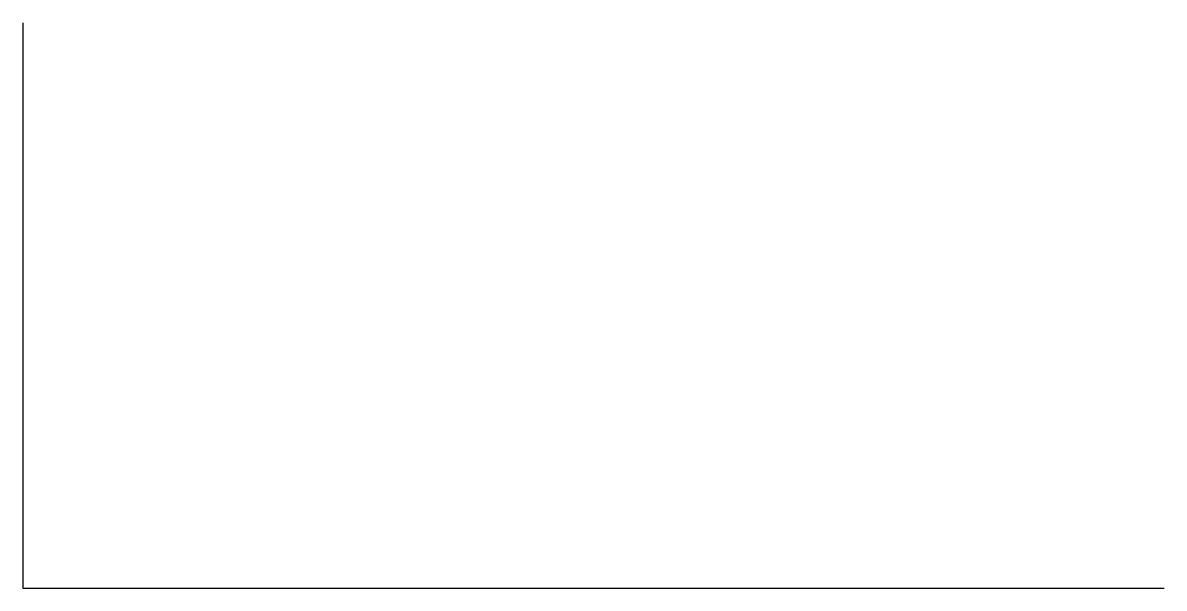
# Model space of a CAD drawing. Header units: millimetres. Extents: x 3006.4 to 3077.9, y 1538.8 to 1574.3.
import ezdxf

# ---------------------------------------------------------------- set-up
doc = ezdxf.new("R2010")
doc.units = ezdxf.units.MM

msp = doc.modelspace()

# ---------------------------------------------------------------- linework, layer by layer
for p, q in [((3006.383, 1574.277), (3006.383, 1538.83)), ((3006.383, 1538.83), (3077.95, 1538.83))]:
    msp.add_line(p, q)

doc.saveas('drawing.dxf')
